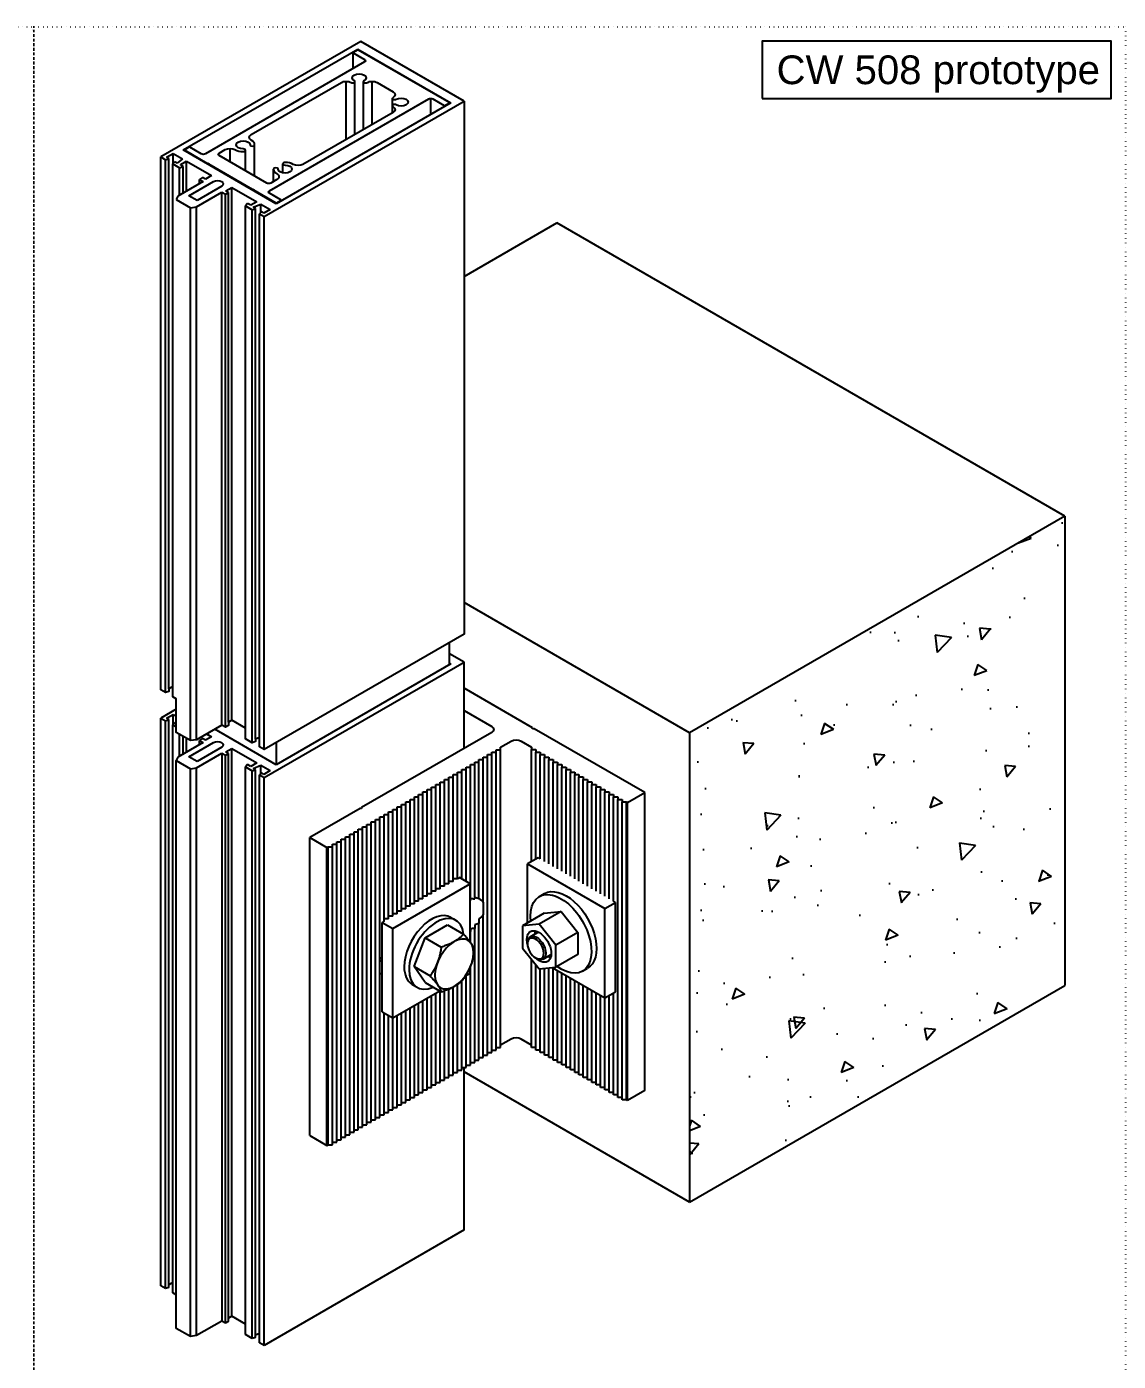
# Model space of a CAD drawing. Header units: millimetres. Extents: x -17234 to -8874, y -2869 to 1211.
# Drawn here: x -14956.8 to -14576.8, y -783.7 to -319.2 of the extents above; entities that cross this region are included whole.
import ezdxf
from ezdxf.enums import TextEntityAlignment as Align

# ---------------------------------------------------------------- set-up
doc = ezdxf.new("R2010")
doc.units = ezdxf.units.MM
doc.linetypes.add('ACAD_ISO07W100', pattern=[3, 0, -3])
doc.layers.get('Defpoints').update_dxf_attribs({"linetype": 'ACAD_ISO07W100', "true_color": 0x105689})
doc.layers.add('Profile View', color=9, linetype='Continuous')
doc.layers.add('Text', color=2, linetype='Continuous')
doc.styles.get("Standard").update_dxf_attribs({"font": 'arial.ttf'})

msp = doc.modelspace()

# ---------------------------------------------------------------- hatches: boundary and pattern name
at = {"layer": 'Profile View', "ltscale": 0.5}
h = msp.add_hatch(dxfattribs=at)
h.set_pattern_fill('AR-CONC', color=256, scale=0.25, angle=180)
h.set_pattern_definition([(230, (1140.66, 18.747), (-45.54617, 3.98477), [4.7625, -52.3875]), (175, (1140.66, 18.747), (8.81086, -47.76421), [3.81, -41.91015]), (280.45144, (1136.864, 19.08), (-36.73531, -43.77944), [4.0475, -44.52256]), (226.1842, (1140.66, 6.05), (-67.76976, 10.51058), [7.14375, -78.58125]), (276.63556, (1135.01, 6.923), (-59.35103, -61.85653), [6.07126, -66.7839]), (171.18415, (1140.66, 6.05), (-59.35103, -61.85653), [5.715, -62.86493]), (201, (1134.31, 9.222), (-37.9036, 25.5663), [4.7625, -52.3875]), (146, (1134.31, 9.222), (-15.45051, -46.04699), [3.81, -41.91]), (251.45144, (1131.15, 11.353), (-53.3541, -20.48069), [4.0475, -44.52248]), (217.5, (1140.66, 18.747), (-0.77215, -21.13876), [0, -41.402, 0, -42.545, 0, -42.06875]), (187.5, (1140.66, 18.747), (-16.704916, -25.045144), [0, -24.257, 0, -40.4495, 0, -16.03375]), (147.5, (1154.82, 18.747), (-33.897649, 1.432186), [0, -15.875, 0, -49.53, 0, -65.7225]), (137.5, (1161.17, 18.747), (-37.032295, -6.35662), [0, -20.6375, 0, -32.893, 0, -46.6725])])
h.paths.add_polyline_path([(-14595.487, -489.563), (-14726.104, -564.974), (-14726.104, -728.273), (-14595.487, -652.862)])

# ---------------------------------------------------------------- linework, layer by layer
at = {"layer": 'Defpoints', "color": 1, "ltscale": 0.5}
for points in [[(-15334.331, -319.239), (-14954.331, -319.239), (-14954.331, -829.239), (-15334.331, -829.239), (-15334.331, -319.239)], [(-14954.331, -319.239), (-14574.331, -319.239), (-14574.331, -829.239), (-14954.331, -829.239), (-14954.331, -319.239)]]:
    msp.add_lwpolyline(points, dxfattribs=at)
at = {"layer": 'Profile View', "ltscale": 0.5, "extrusion": (1.04234e-16, 0.816497, 0.57735)}
for p, q in [((-14840.514, -324.404), (-14910.111, -364.586)), ((-14804.593, -345.143), (-14840.514, -324.404)), ((-14902.333, -362.137), (-14841.574, -327.058)), ((-14841.574, -327.058), (-14809.189, -345.756)), ((-14874.19, -385.325), (-14804.593, -345.143)), ((-14809.189, -345.756), (-14869.947, -380.834)), ((-14869.947, -380.834), (-14902.333, -362.137)), ((-14910.111, -364.586), (-14908.5, -365.516)), ((-14908.5, -365.516), (-14907.335, -365.127)), ((-14908.5, -550.972), (-14908.5, -365.516)), ((-14908.131, -364.668), (-14905.868, -363.361)), ((-14907.335, -365.127), (-14908.131, -364.668)), ((-14907.335, -549.664), (-14907.335, -365.127)), ((-14905.321, -366.29), (-14905.994, -366.963)), ((-14905.868, -366.838), (-14905.868, -363.361)), ((-14905.868, -363.361), (-14902.627, -365.233)), ((-14904.491, -366.769), (-14905.321, -366.29)), ((-14902.627, -365.233), (-14904.491, -366.769)), ((-14903.146, -367.179), (-14901.201, -366.056)), ((-14901.201, -376.44), (-14901.201, -366.056)), ((-14901.201, -366.056), (-14892.504, -371.077)), ((-14905.994, -548.89), (-14905.994, -366.963)), ((-14905.994, -366.963), (-14903.657, -368.312)), ((-14903.657, -368.312), (-14902.312, -367.864)), ((-14903.657, -377.857), (-14903.657, -368.312)), ((-14902.312, -367.864), (-14903.146, -367.383)), ((-14902.312, -377.081), (-14902.312, -367.864)), ((-14892.504, -371.077), (-14894.625, -372.302)), ((-14895.391, -373.085), (-14904.184, -378.161)), ((-14900.344, -378.053), (-14891.789, -373.111)), ((-14888.952, -374.745), (-14897.516, -379.686)), ((-14895.58, -371.751), (-14896.64, -372.363)), ((-14896.64, -373.806), (-14896.64, -372.363)), ((-14896.64, -372.363), (-14895.391, -373.085)), ((-14894.625, -372.302), (-14895.58, -371.751)), ((-14887.554, -376.385), (-14885.433, -375.16)), ((-14885.433, -560.616), (-14885.433, -375.16)), ((-14885.433, -375.16), (-14876.735, -380.181)), ((-14904.184, -378.161), (-14904.756, -379.395)), ((-14904.756, -379.395), (-14899.839, -382.234)), ((-14897.516, -379.686), (-14900.344, -378.053)), ((-14897.703, -381.903), (-14888.91, -376.827)), ((-14888.91, -376.827), (-14887.66, -377.548)), ((-14888.91, -562.283), (-14888.91, -376.827)), ((-14887.66, -377.548), (-14886.599, -376.936)), ((-14887.66, -563.004), (-14887.66, -377.548)), ((-14886.599, -376.936), (-14887.554, -376.385)), ((-14886.599, -561.29), (-14886.599, -376.936)), ((-14879.938, -380.782), (-14880.715, -381.558)), ((-14878.857, -381.406), (-14879.938, -380.782)), ((-14876.735, -380.181), (-14878.857, -381.406)), ((-14899.839, -382.234), (-14897.703, -381.903)), ((-14899.839, -567.69), (-14899.839, -382.234)), ((-14897.703, -567.359), (-14897.703, -381.903)), ((-14880.715, -563.34), (-14880.715, -381.558)), ((-14880.715, -381.558), (-14878.307, -382.948)), ((-14878.307, -382.948), (-14877.141, -382.56)), ((-14878.307, -568.404), (-14878.307, -382.948)), ((-14877.971, -382.08), (-14875.31, -381.004)), ((-14877.141, -382.56), (-14877.971, -382.08)), ((-14877.141, -567.201), (-14877.141, -382.56)), ((-14875.127, -383.723), (-14875.8, -384.395)), ((-14875.8, -566.659), (-14875.8, -384.395)), ((-14875.8, -384.395), (-14874.19, -385.325)), ((-14875.31, -383.905), (-14875.31, -381.004)), ((-14875.31, -381.004), (-14872.068, -382.876)), ((-14874.331, -384.182), (-14875.127, -383.723)), ((-14872.068, -382.876), (-14874.331, -384.182)), ((-14874.19, -570.781), (-14874.19, -385.325)), ((-14804.593, -406.165), (-14772.264, -387.5)), ((-14595.487, -489.563), (-14772.264, -387.5)), ((-14595.487, -489.563), (-14726.104, -564.974)), ((-14726.104, -564.974), (-14804.593, -519.658)), ((-14809.646, -537.48), (-14809.646, -533.517)), ((-14809.646, -541.274), (-14809.646, -537.48)), ((-14804.593, -540.397), (-14809.646, -537.48)), ((-14874.19, -580.579), (-14804.593, -540.397)), ((-14809.189, -541.01), (-14869.947, -576.089)), ((-14809.646, -540.746), (-14809.189, -541.01)), ((-14804.593, -570.404), (-14804.593, -540.397)), ((-14780.72, -563.243), (-14804.593, -549.461)), ((-14904.756, -556.749), (-14910.111, -559.84)), ((-14804.593, -557.238), (-14794.958, -562.8)), ((-14910.111, -757.434), (-14910.111, -559.84)), ((-14910.111, -559.84), (-14908.5, -560.77)), ((-14908.5, -560.77), (-14907.335, -560.382)), ((-14908.5, -758.364), (-14908.5, -560.77)), ((-14908.131, -559.922), (-14905.868, -558.616)), ((-14907.335, -560.382), (-14908.131, -559.922)), ((-14907.335, -757.975), (-14907.335, -560.382)), ((-14905.321, -561.544), (-14905.994, -562.217)), ((-14905.868, -562.092), (-14905.868, -558.616)), ((-14905.868, -558.616), (-14904.756, -559.258)), ((-14904.756, -561.871), (-14905.321, -561.544)), ((-14905.994, -759.811), (-14905.994, -562.217)), ((-14905.994, -562.217), (-14904.756, -562.932)), ((-14903.657, -573.111), (-14903.657, -565.485)), ((-14902.312, -572.335), (-14902.312, -566.262)), ((-14892.504, -566.331), (-14894.625, -567.556)), ((-14894.213, -565.345), (-14892.504, -566.331)), ((-14869.947, -576.089), (-14891.385, -563.712)), ((-14794.958, -564.841), (-14840.301, -591.02)), ((-14780.72, -563.532), (-14780.72, -563.243)), ((-14780.22, -563.532), (-14780.72, -563.532)), ((-14741.66, -585.795), (-14780.22, -563.532)), ((-14726.104, -564.974), (-14726.104, -728.273)), ((-14895.391, -568.339), (-14904.184, -573.415)), ((-14901.201, -571.694), (-14901.201, -566.903)), ((-14900.344, -573.307), (-14891.789, -568.365)), ((-14888.952, -569.999), (-14897.516, -574.94)), ((-14895.58, -567.005), (-14896.64, -567.617)), ((-14896.64, -569.06), (-14896.64, -567.617)), ((-14896.64, -567.617), (-14895.391, -568.339)), ((-14894.625, -567.556), (-14895.58, -567.005)), ((-14887.554, -571.639), (-14885.433, -570.414)), ((-14885.433, -768.008), (-14885.433, -570.414)), ((-14885.433, -570.414), (-14876.735, -575.435)), ((-14869.947, -568.332), (-14869.947, -576.089)), ((-14793.385, -571.71), (-14793.385, -570.844)), ((-14793.385, -570.844), (-14791.885, -570.844)), ((-14791.885, -569.978), (-14788.223, -567.864)), ((-14791.885, -570.844), (-14791.885, -569.978)), ((-14791.885, -674.539), (-14791.885, -570.844)), ((-14784.688, -567.864), (-14781.073, -569.951)), ((-14781.073, -569.951), (-14781.073, -570.817)), ((-14781.073, -570.817), (-14779.573, -570.817)), ((-14781.073, -609.742), (-14781.073, -570.817)), ((-14779.573, -570.817), (-14779.573, -571.683)), ((-14904.184, -573.415), (-14904.756, -574.649)), ((-14904.756, -772.243), (-14904.756, -574.649)), ((-14904.756, -574.649), (-14899.839, -577.488)), ((-14897.516, -574.94), (-14900.344, -573.307)), ((-14897.703, -577.157), (-14888.91, -572.081)), ((-14888.91, -572.081), (-14887.66, -572.802)), ((-14888.91, -572.081), (-14888.91, -769.675)), ((-14887.66, -572.802), (-14886.599, -572.19)), ((-14887.66, -770.396), (-14887.66, -572.802)), ((-14886.599, -572.19), (-14887.554, -571.639)), ((-14886.599, -769.784), (-14886.599, -572.19)), ((-14876.735, -575.435), (-14878.857, -576.66)), ((-14800.885, -576.04), (-14800.885, -575.174)), ((-14800.885, -575.174), (-14799.385, -575.174)), ((-14799.385, -575.174), (-14799.385, -574.308)), ((-14799.385, -574.308), (-14797.885, -574.308)), ((-14799.385, -622.71), (-14799.385, -575.174)), ((-14797.885, -574.308), (-14797.885, -573.442)), ((-14797.885, -573.442), (-14796.385, -573.442)), ((-14797.885, -623.949), (-14797.885, -574.308)), ((-14796.385, -573.442), (-14796.385, -572.576)), ((-14796.385, -572.576), (-14794.885, -572.576)), ((-14796.385, -677.137), (-14796.385, -573.442)), ((-14794.885, -572.576), (-14794.885, -571.71)), ((-14794.885, -571.71), (-14793.385, -571.71)), ((-14794.885, -676.271), (-14794.885, -572.576)), ((-14793.385, -675.405), (-14793.385, -571.71)), ((-14779.573, -571.683), (-14778.073, -571.683)), ((-14779.573, -608.876), (-14779.573, -571.683)), ((-14778.073, -571.683), (-14778.073, -572.549)), ((-14778.073, -572.549), (-14776.573, -572.549)), ((-14778.073, -608.842), (-14778.073, -572.549)), ((-14776.573, -572.549), (-14776.573, -573.415)), ((-14776.573, -573.415), (-14775.073, -573.415)), ((-14776.573, -609.708), (-14776.573, -573.415)), ((-14775.073, -573.415), (-14775.073, -574.281)), ((-14775.073, -574.281), (-14773.573, -574.281)), ((-14775.073, -610.574), (-14775.073, -574.281)), ((-14773.573, -574.281), (-14773.573, -575.147)), ((-14773.573, -575.147), (-14772.073, -575.147)), ((-14773.573, -611.44), (-14773.573, -575.147)), ((-14772.073, -575.147), (-14772.073, -576.013)), ((-14899.839, -577.488), (-14897.703, -577.157)), ((-14899.839, -775.082), (-14899.839, -577.488)), ((-14897.703, -774.751), (-14897.703, -577.157)), ((-14879.938, -576.036), (-14880.715, -576.812)), ((-14880.715, -774.406), (-14880.715, -576.812)), ((-14880.715, -576.812), (-14878.307, -578.202)), ((-14878.857, -576.66), (-14879.938, -576.036)), ((-14878.307, -578.202), (-14877.141, -577.814)), ((-14878.307, -775.796), (-14878.307, -578.202)), ((-14877.971, -577.335), (-14875.31, -576.259)), ((-14877.141, -577.814), (-14877.971, -577.335)), ((-14877.141, -775.408), (-14877.141, -577.814)), ((-14875.127, -578.977), (-14875.8, -579.65)), ((-14875.8, -777.243), (-14875.8, -579.65)), ((-14875.8, -579.65), (-14874.19, -580.579)), ((-14875.31, -579.159), (-14875.31, -576.259)), ((-14875.31, -576.259), (-14872.068, -578.13)), ((-14874.331, -579.436), (-14875.127, -578.977)), ((-14872.068, -578.13), (-14874.331, -579.436)), ((-14809.885, -581.236), (-14809.885, -580.37)), ((-14809.885, -580.37), (-14808.385, -580.37)), ((-14808.385, -580.37), (-14808.385, -579.504)), ((-14808.385, -579.504), (-14806.885, -579.504)), ((-14808.385, -616.663), (-14808.385, -580.37)), ((-14806.885, -579.504), (-14806.885, -578.638)), ((-14806.885, -578.638), (-14805.385, -578.638)), ((-14806.885, -615.797), (-14806.885, -579.504)), ((-14805.385, -578.638), (-14805.385, -577.772)), ((-14805.385, -577.772), (-14803.885, -577.772)), ((-14805.385, -615.832), (-14805.385, -578.638)), ((-14803.885, -577.772), (-14803.885, -576.906)), ((-14803.885, -576.906), (-14802.385, -576.906)), ((-14803.885, -616.698), (-14803.885, -577.772)), ((-14802.385, -576.906), (-14802.385, -576.04)), ((-14802.385, -576.04), (-14800.885, -576.04)), ((-14802.385, -623.446), (-14802.385, -576.906)), ((-14800.885, -622.758), (-14800.885, -576.04)), ((-14772.073, -576.013), (-14770.573, -576.013)), ((-14772.073, -612.306), (-14772.073, -576.013)), ((-14770.573, -576.013), (-14770.573, -576.879)), ((-14770.573, -576.879), (-14769.073, -576.879)), ((-14770.573, -613.172), (-14770.573, -576.879)), ((-14769.073, -576.879), (-14769.073, -577.745)), ((-14769.073, -577.745), (-14767.573, -577.745)), ((-14769.073, -614.038), (-14769.073, -577.745)), ((-14767.573, -577.745), (-14767.573, -578.611)), ((-14767.573, -578.611), (-14766.073, -578.611)), ((-14767.573, -614.904), (-14767.573, -578.611)), ((-14766.073, -578.611), (-14766.073, -579.477)), ((-14766.073, -579.477), (-14764.573, -579.477)), ((-14766.073, -615.77), (-14766.073, -579.477)), ((-14764.573, -579.477), (-14764.573, -580.343)), ((-14764.573, -580.343), (-14763.073, -580.343)), ((-14764.573, -616.636), (-14764.573, -580.343)), ((-14763.073, -580.343), (-14763.073, -581.209)), ((-14874.19, -778.173), (-14874.19, -580.579)), ((-14817.385, -585.566), (-14817.385, -584.7)), ((-14817.385, -584.7), (-14815.885, -584.7)), ((-14815.885, -584.7), (-14815.885, -583.834)), ((-14815.885, -583.834), (-14814.385, -583.834)), ((-14815.885, -620.994), (-14815.885, -584.7)), ((-14814.385, -583.834), (-14814.385, -582.968)), ((-14814.385, -582.968), (-14812.885, -582.968)), ((-14814.385, -620.128), (-14814.385, -583.834)), ((-14812.885, -582.968), (-14812.885, -582.102)), ((-14812.885, -582.102), (-14811.385, -582.102)), ((-14812.885, -619.261), (-14812.885, -582.968)), ((-14811.385, -582.102), (-14811.385, -581.236)), ((-14811.385, -581.236), (-14809.885, -581.236)), ((-14811.385, -618.395), (-14811.385, -582.102)), ((-14809.885, -617.529), (-14809.885, -581.236)), ((-14763.073, -581.209), (-14761.573, -581.209)), ((-14763.073, -617.502), (-14763.073, -581.209)), ((-14761.573, -581.209), (-14761.573, -582.075)), ((-14761.573, -582.075), (-14760.073, -582.075)), ((-14761.573, -618.368), (-14761.573, -582.075)), ((-14760.073, -582.075), (-14760.073, -582.941)), ((-14760.073, -582.941), (-14758.573, -582.941)), ((-14760.073, -619.234), (-14760.073, -582.941)), ((-14758.573, -582.941), (-14758.573, -583.807)), ((-14758.573, -583.807), (-14757.073, -583.807)), ((-14758.573, -620.1), (-14758.573, -583.807)), ((-14757.073, -583.807), (-14757.073, -584.673)), ((-14757.073, -584.673), (-14755.573, -584.673)), ((-14757.073, -620.966), (-14757.073, -584.673)), ((-14755.573, -584.673), (-14755.573, -585.539)), ((-14824.885, -589.896), (-14824.885, -589.03)), ((-14824.885, -589.03), (-14823.385, -589.03)), ((-14823.385, -589.03), (-14823.385, -588.164)), ((-14823.385, -588.164), (-14821.885, -588.164)), ((-14823.385, -625.324), (-14823.385, -589.03)), ((-14821.885, -588.164), (-14821.885, -587.298)), ((-14821.885, -587.298), (-14820.385, -587.298)), ((-14821.885, -624.458), (-14821.885, -588.164)), ((-14820.385, -587.298), (-14820.385, -586.432)), ((-14820.385, -586.432), (-14818.885, -586.432)), ((-14820.385, -623.592), (-14820.385, -587.298)), ((-14818.885, -586.432), (-14818.885, -585.566)), ((-14818.885, -585.566), (-14817.385, -585.566)), ((-14818.885, -622.726), (-14818.885, -586.432)), ((-14817.385, -621.86), (-14817.385, -585.566)), ((-14755.573, -585.539), (-14754.073, -585.539)), ((-14755.573, -621.833), (-14755.573, -585.539)), ((-14754.073, -585.539), (-14754.073, -586.405)), ((-14754.073, -586.405), (-14752.573, -586.405)), ((-14754.073, -622.699), (-14754.073, -586.405)), ((-14752.573, -586.405), (-14752.573, -587.271)), ((-14752.573, -587.271), (-14751.073, -587.271)), ((-14752.573, -623.565), (-14752.573, -587.271)), ((-14751.073, -587.271), (-14751.073, -588.137)), ((-14751.073, -588.137), (-14749.573, -588.137)), ((-14751.073, -691.832), (-14751.073, -588.137)), ((-14749.573, -588.137), (-14749.573, -589.003)), ((-14749.573, -589.003), (-14748.073, -589.003)), ((-14749.573, -692.698), (-14749.573, -589.003)), ((-14748.073, -589.003), (-14747.645, -589.25)), ((-14748.073, -692.698), (-14748.073, -589.003)), ((-14747.645, -589.25), (-14741.66, -585.795)), ((-14747.645, -692.945), (-14747.645, -589.25)), ((-14741.66, -689.49), (-14741.66, -585.795)), ((-14840.801, -591.308), (-14858.298, -601.41)), ((-14840.301, -591.308), (-14840.801, -591.308)), ((-14840.301, -591.02), (-14840.301, -591.308)), ((-14833.885, -595.093), (-14833.885, -594.227)), ((-14833.885, -594.227), (-14832.385, -594.227)), ((-14832.385, -594.227), (-14832.385, -593.36)), ((-14832.385, -593.36), (-14830.885, -593.36)), ((-14832.385, -630.52), (-14832.385, -594.227)), ((-14830.885, -593.36), (-14830.885, -592.494)), ((-14830.885, -592.494), (-14829.385, -592.494)), ((-14830.885, -629.654), (-14830.885, -593.36)), ((-14829.385, -592.494), (-14829.385, -591.628)), ((-14829.385, -591.628), (-14827.885, -591.628)), ((-14829.385, -628.788), (-14829.385, -592.494)), ((-14827.885, -591.628), (-14827.885, -590.762)), ((-14827.885, -590.762), (-14826.385, -590.762)), ((-14827.885, -627.922), (-14827.885, -591.628)), ((-14826.385, -590.762), (-14826.385, -589.896)), ((-14826.385, -589.896), (-14824.885, -589.896)), ((-14826.385, -627.056), (-14826.385, -590.762)), ((-14824.885, -626.19), (-14824.885, -589.896)), ((-14841.385, -599.423), (-14841.385, -598.557)), ((-14841.385, -598.557), (-14839.885, -598.557)), ((-14839.885, -598.557), (-14839.885, -597.691)), ((-14839.885, -597.691), (-14838.385, -597.691)), ((-14839.885, -702.252), (-14839.885, -598.557)), ((-14838.385, -597.691), (-14838.385, -596.825)), ((-14838.385, -596.825), (-14836.885, -596.825)), ((-14838.385, -701.386), (-14838.385, -597.691)), ((-14836.885, -596.825), (-14836.885, -595.959)), ((-14836.885, -595.959), (-14835.385, -595.959)), ((-14836.885, -700.52), (-14836.885, -596.825)), ((-14835.385, -595.959), (-14835.385, -595.093)), ((-14835.385, -595.093), (-14833.885, -595.093)), ((-14835.385, -699.654), (-14835.385, -595.959)), ((-14833.885, -698.788), (-14833.885, -595.093)), ((-14858.298, -601.41), (-14852.312, -604.866)), ((-14858.298, -705.105), (-14858.298, -601.41)), ((-14850.385, -604.619), (-14850.385, -603.753)), ((-14850.385, -603.753), (-14848.885, -603.753)), ((-14848.885, -603.753), (-14848.885, -602.887)), ((-14848.885, -602.887), (-14847.385, -602.887)), ((-14848.885, -707.448), (-14848.885, -603.753)), ((-14847.385, -602.887), (-14847.385, -602.021)), ((-14847.385, -602.021), (-14845.885, -602.021)), ((-14847.385, -706.582), (-14847.385, -602.887)), ((-14845.885, -602.021), (-14845.885, -601.155)), ((-14845.885, -601.155), (-14844.385, -601.155)), ((-14845.885, -705.716), (-14845.885, -602.021)), ((-14844.385, -601.155), (-14844.385, -600.289)), ((-14844.385, -600.289), (-14842.885, -600.289)), ((-14844.385, -704.85), (-14844.385, -601.155)), ((-14842.885, -600.289), (-14842.885, -599.423)), ((-14842.885, -599.423), (-14841.385, -599.423)), ((-14842.885, -703.984), (-14842.885, -600.289)), ((-14841.385, -703.118), (-14841.385, -599.423)), ((-14852.312, -604.866), (-14851.885, -604.619)), ((-14852.312, -708.561), (-14852.312, -604.866)), ((-14851.885, -604.619), (-14850.385, -604.619)), ((-14851.885, -708.314), (-14851.885, -604.619)), ((-14850.385, -708.314), (-14850.385, -604.619)), ((-14778.793, -608.426), (-14782.534, -610.586)), ((-14778.073, -608.842), (-14778.793, -608.426)), ((-14782.534, -610.586), (-14755.593, -626.14)), ((-14782.534, -631.098), (-14782.534, -610.586)), ((-14829.365, -633.095), (-14802.424, -617.541)), ((-14809.885, -617.529), (-14811.385, -617.529)), ((-14808.385, -616.663), (-14809.885, -616.663)), ((-14806.885, -615.797), (-14808.385, -615.797)), ((-14806.164, -615.381), (-14806.885, -615.797)), ((-14802.424, -617.541), (-14806.164, -615.381)), ((-14802.424, -637.825), (-14802.424, -617.541)), ((-14817.385, -621.86), (-14818.885, -621.86)), ((-14815.885, -620.994), (-14817.385, -620.994)), ((-14814.385, -620.128), (-14815.885, -620.128)), ((-14812.885, -619.261), (-14814.385, -619.261)), ((-14811.385, -618.395), (-14812.885, -618.395)), ((-14778.331, -621.947), (-14776.563, -620.927)), ((-14824.885, -626.19), (-14826.385, -626.19)), ((-14823.385, -625.324), (-14824.885, -625.324)), ((-14821.885, -624.458), (-14823.385, -624.458)), ((-14820.385, -623.592), (-14821.885, -623.592)), ((-14818.885, -622.726), (-14820.385, -622.726)), ((-14802.424, -623.446), (-14802.385, -623.446)), ((-14797.885, -623.949), (-14797.885, -628.362)), ((-14755.593, -626.14), (-14751.853, -623.98)), ((-14755.593, -657.248), (-14755.593, -626.14)), ((-14751.853, -623.98), (-14752.573, -623.565)), ((-14751.853, -655.089), (-14751.853, -623.98)), ((-14832.385, -630.52), (-14833.105, -630.936)), ((-14833.105, -630.936), (-14829.365, -633.095)), ((-14833.105, -662.044), (-14833.105, -630.936)), ((-14830.885, -629.654), (-14832.385, -629.654)), ((-14829.385, -628.788), (-14830.885, -628.788)), ((-14827.885, -627.922), (-14829.385, -627.922)), ((-14826.385, -627.056), (-14827.885, -627.056)), ((-14809.151, -629.192), (-14807.445, -630.177)), ((-14799.385, -629.688), (-14799.385, -631.333)), ((-14799.385, -678.869), (-14799.385, -631.333)), ((-14797.885, -678.003), (-14797.885, -628.362)), ((-14776.649, -627.7), (-14784.285, -632.11)), ((-14778.468, -631.59), (-14784.285, -632.11)), ((-14770.831, -627.181), (-14778.468, -631.59)), ((-14772.65, -638.827), (-14778.468, -631.59)), ((-14776.649, -627.7), (-14770.831, -627.181)), ((-14770.831, -627.181), (-14765.013, -634.418)), ((-14829.365, -664.204), (-14829.365, -633.095)), ((-14818.078, -636.324), (-14810.299, -631.833)), ((-14810.299, -631.833), (-14804.728, -635.049)), ((-14802.385, -634.061), (-14802.424, -634.061)), ((-14802.385, -633.171), (-14802.385, -633.691)), ((-14802.385, -633.691), (-14802.385, -634.061)), ((-14802.385, -637.879), (-14802.385, -634.061)), ((-14800.885, -631.838), (-14800.885, -633.017)), ((-14800.885, -640.465), (-14800.885, -633.017)), ((-14784.285, -632.11), (-14784.285, -639.866)), ((-14781.566, -635.939), (-14779.014, -634.466)), ((-14765.013, -634.418), (-14772.65, -638.827)), ((-14765.013, -634.418), (-14765.013, -642.175)), ((-14821.967, -646.349), (-14818.078, -636.324)), ((-14818.078, -636.324), (-14812.507, -639.54)), ((-14800.885, -679.735), (-14800.885, -640.895)), ((-14784.285, -639.866), (-14778.468, -647.103)), ((-14782.498, -638.408), (-14782.498, -637.999)), ((-14772.65, -646.584), (-14772.65, -638.827)), ((-14833.885, -644.47), (-14833.105, -644.02)), ((-14781.073, -674.512), (-14781.073, -643.862)), ((-14779.67, -643.307), (-14779.316, -643.511)), ((-14777.066, -643.734), (-14774.514, -642.26)), ((-14765.013, -642.175), (-14772.65, -646.584)), ((-14818.078, -651.882), (-14821.967, -646.349)), ((-14821.967, -646.349), (-14816.396, -649.565)), ((-14804.041, -649.583), (-14802.424, -648.649)), ((-14803.885, -681.467), (-14803.885, -649.493)), ((-14802.424, -648.649), (-14802.424, -646.54)), ((-14802.385, -680.601), (-14802.385, -646.446)), ((-14779.573, -675.378), (-14779.573, -645.728)), ((-14778.468, -647.103), (-14772.65, -646.584)), ((-14778.073, -676.244), (-14778.073, -647.068)), ((-14776.573, -677.11), (-14776.573, -646.934)), ((-14775.073, -677.976), (-14775.073, -646.8)), ((-14773.875, -646.693), (-14755.593, -657.248)), ((-14773.573, -678.842), (-14773.573, -646.867)), ((-14772.073, -679.708), (-14772.073, -647.733)), ((-14770.573, -680.574), (-14770.573, -648.599)), ((-14769.073, -681.44), (-14769.073, -649.465)), ((-14763.331, -647.928), (-14761.563, -646.907)), ((-14829.365, -664.204), (-14813.051, -654.785)), ((-14822.638, -652.553), (-14820.932, -653.538)), ((-14818.078, -651.882), (-14812.507, -655.099)), ((-14811.385, -685.797), (-14811.385, -654.72)), ((-14809.885, -684.931), (-14809.885, -654.132)), ((-14808.385, -684.065), (-14808.385, -653.407)), ((-14806.885, -683.199), (-14806.885, -652.478)), ((-14805.385, -682.333), (-14805.385, -651.257)), ((-14767.573, -682.306), (-14767.573, -650.332)), ((-14766.073, -683.172), (-14766.073, -651.198)), ((-14764.573, -684.038), (-14764.573, -652.064)), ((-14763.073, -684.904), (-14763.073, -652.93)), ((-14761.573, -685.77), (-14761.573, -653.796)), ((-14760.073, -686.636), (-14760.073, -654.662)), ((-14726.104, -728.273), (-14595.487, -652.862)), ((-14820.385, -690.993), (-14820.385, -659.019)), ((-14818.885, -690.127), (-14818.885, -658.153)), ((-14817.385, -689.261), (-14817.385, -657.287)), ((-14815.885, -688.395), (-14815.885, -656.421)), ((-14814.385, -687.529), (-14814.385, -655.555)), ((-14812.885, -686.663), (-14812.885, -654.88)), ((-14758.573, -687.502), (-14758.573, -655.528)), ((-14757.073, -688.368), (-14757.073, -656.394)), ((-14755.593, -657.248), (-14751.853, -655.089)), ((-14755.573, -689.234), (-14755.573, -657.237)), ((-14754.073, -690.1), (-14754.073, -656.371)), ((-14752.573, -690.966), (-14752.573, -655.505)), ((-14833.105, -662.044), (-14829.365, -664.204)), ((-14832.385, -697.922), (-14832.385, -662.46)), ((-14830.885, -697.056), (-14830.885, -663.326)), ((-14827.885, -695.324), (-14827.885, -663.349)), ((-14826.385, -694.457), (-14826.385, -662.483)), ((-14824.885, -693.591), (-14824.885, -661.617)), ((-14823.385, -692.725), (-14823.385, -660.751)), ((-14821.885, -691.859), (-14821.885, -659.885)), ((-14829.385, -696.19), (-14829.385, -664.192)), ((-14788.223, -671.559), (-14791.885, -673.673)), ((-14781.073, -673.646), (-14784.688, -671.559)), ((-14799.385, -678.003), (-14797.885, -678.003)), ((-14797.885, -677.137), (-14796.385, -677.137)), ((-14796.385, -676.271), (-14794.885, -676.271)), ((-14794.885, -675.405), (-14793.385, -675.405)), ((-14793.385, -674.539), (-14791.885, -674.539)), ((-14779.573, -674.512), (-14781.073, -674.512)), ((-14778.073, -675.378), (-14779.573, -675.378)), ((-14776.573, -676.244), (-14778.073, -676.244)), ((-14775.073, -677.11), (-14776.573, -677.11)), ((-14773.573, -677.976), (-14775.073, -677.976)), ((-14806.885, -682.333), (-14805.385, -682.333)), ((-14805.385, -681.467), (-14803.885, -681.467)), ((-14804.593, -737.991), (-14804.593, -681.467)), ((-14803.885, -680.601), (-14802.385, -680.601)), ((-14802.385, -679.735), (-14800.885, -679.735)), ((-14800.885, -678.869), (-14799.385, -678.869)), ((-14772.073, -678.842), (-14773.573, -678.842)), ((-14770.573, -679.708), (-14772.073, -679.708)), ((-14769.073, -680.574), (-14770.573, -680.574)), ((-14767.573, -681.44), (-14769.073, -681.44)), ((-14766.073, -682.306), (-14767.573, -682.306)), ((-14814.385, -686.663), (-14812.885, -686.663)), ((-14812.885, -685.797), (-14811.385, -685.797)), ((-14811.385, -684.931), (-14809.885, -684.931)), ((-14809.885, -684.065), (-14808.385, -684.065)), ((-14808.385, -683.199), (-14806.885, -683.199)), ((-14726.104, -728.273), (-14804.593, -682.958)), ((-14764.573, -683.172), (-14766.073, -683.172)), ((-14763.073, -684.038), (-14764.573, -684.038)), ((-14761.573, -684.904), (-14763.073, -684.904)), ((-14760.073, -685.77), (-14761.573, -685.77)), ((-14758.573, -686.636), (-14760.073, -686.636)), ((-14823.385, -691.859), (-14821.885, -691.859)), ((-14821.885, -690.993), (-14820.385, -690.993)), ((-14820.385, -690.127), (-14818.885, -690.127)), ((-14818.885, -689.261), (-14817.385, -689.261)), ((-14817.385, -688.395), (-14815.885, -688.395)), ((-14815.885, -687.529), (-14814.385, -687.529)), ((-14757.073, -687.502), (-14758.573, -687.502)), ((-14755.573, -688.368), (-14757.073, -688.368)), ((-14754.073, -689.234), (-14755.573, -689.234)), ((-14752.573, -690.1), (-14754.073, -690.1)), ((-14751.073, -690.966), (-14752.573, -690.966)), ((-14749.573, -691.832), (-14751.073, -691.832)), ((-14741.66, -689.49), (-14747.645, -692.945)), ((-14830.885, -696.19), (-14829.385, -696.19)), ((-14829.385, -695.324), (-14827.885, -695.324)), ((-14827.885, -694.457), (-14826.385, -694.457)), ((-14826.385, -693.591), (-14824.885, -693.591)), ((-14824.885, -692.725), (-14823.385, -692.725)), ((-14748.073, -692.698), (-14749.573, -692.698)), ((-14747.645, -692.945), (-14748.073, -692.698)), ((-14838.385, -700.52), (-14836.885, -700.52)), ((-14836.885, -699.654), (-14835.385, -699.654)), ((-14835.385, -698.788), (-14833.885, -698.788)), ((-14833.885, -697.922), (-14832.385, -697.922)), ((-14832.385, -697.056), (-14830.885, -697.056)), ((-14858.298, -705.105), (-14852.312, -708.561)), ((-14847.385, -705.716), (-14845.885, -705.716)), ((-14845.885, -704.85), (-14844.385, -704.85)), ((-14844.385, -703.984), (-14842.885, -703.984)), ((-14842.885, -703.118), (-14841.385, -703.118)), ((-14841.385, -702.252), (-14839.885, -702.252)), ((-14839.885, -701.386), (-14838.385, -701.386)), ((-14852.312, -708.561), (-14851.885, -708.314)), ((-14851.885, -708.314), (-14850.385, -708.314)), ((-14850.385, -707.448), (-14848.885, -707.448)), ((-14848.885, -706.582), (-14847.385, -706.582))]:
    msp.add_line(p, q, dxfattribs=at)
at = {"layer": 'Profile View', "ltscale": 0.5, "extrusion": (1.11095e-16, 0.816497, 0.57735)}
for p, q in [((-14843.239, -333.847), (-14843.239, -328.283)), ((-14841.751, -327.364), (-14843.165, -328.181)), ((-14843.165, -328.385), (-14839.179, -330.686)), ((-14809.719, -345.654), (-14841.398, -327.364)), ((-14839.179, -331.503), (-14894.634, -363.52)), ((-14878.659, -356.77), (-14847.3, -338.67)), ((-14845.61, -358.479), (-14845.61, -338.264)), ((-14842.563, -356.72), (-14842.563, -338.343)), ((-14839.589, -355.003), (-14839.589, -338.343)), ((-14836.545, -353.244), (-14836.545, -338.263)), ((-14834.853, -338.668), (-14829.3, -341.876)), ((-14872.342, -376.39), (-14816.888, -344.373)), ((-14829.531, -349.195), (-14829.531, -344.15)), ((-14816.174, -349.788), (-14816.174, -344.204)), ((-14815.473, -344.373), (-14811.487, -346.674)), ((-14811.133, -346.674), (-14809.719, -345.858)), ((-14829.297, -349.059), (-14860.653, -367.165)), ((-14900.388, -361.218), (-14901.802, -362.035)), ((-14901.802, -362.239), (-14894.071, -366.703)), ((-14896.048, -363.52), (-14900.034, -361.218)), ((-14889.876, -363.246), (-14887.729, -362.006)), ((-14886.022, -366.287), (-14886.022, -361.598)), ((-14880.712, -369.353), (-14880.712, -362.224)), ((-14877.487, -371.215), (-14877.487, -360.362)), ((-14894.071, -366.703), (-14893.571, -366.703)), ((-14893.571, -366.703), (-14893.571, -366.991)), ((-14873.285, -373.641), (-14889.876, -364.062)), ((-14893.571, -366.991), (-14878.355, -375.776)), ((-14870.895, -373.078), (-14870.895, -368.809)), ((-14867.67, -370.117), (-14867.67, -366.947)), ((-14878.355, -375.776), (-14877.855, -375.776)), ((-14877.855, -375.776), (-14877.855, -376.065)), ((-14877.855, -376.065), (-14870.124, -380.528)), ((-14869.723, -372.402), (-14871.87, -373.641)), ((-14868.356, -379.508), (-14872.342, -377.206)), ((-14869.77, -380.528), (-14868.356, -379.712)), ((-14905.994, -756.282), (-14907.335, -757.056)), ((-14905.994, -759.811), (-14905.994, -756.282)), ((-14908.5, -758.364), (-14910.111, -757.434)), ((-14907.335, -757.975), (-14908.5, -758.364)), ((-14907.335, -757.975), (-14907.335, -757.056)), ((-14904.756, -760.526), (-14905.994, -759.811)), ((-14904.756, -772.243), (-14904.756, -760.526)), ((-14888.91, -769.675), (-14897.703, -774.751)), ((-14887.66, -770.396), (-14888.91, -769.675)), ((-14886.599, -769.784), (-14887.66, -770.396)), ((-14885.433, -768.008), (-14886.599, -768.681)), ((-14886.599, -769.784), (-14886.599, -768.681)), ((-14880.715, -770.732), (-14885.433, -768.008)), ((-14880.715, -774.406), (-14880.715, -770.732)), ((-14899.839, -775.082), (-14904.756, -772.243)), ((-14897.703, -774.751), (-14899.839, -775.082)), ((-14878.307, -775.796), (-14880.715, -774.406)), ((-14877.141, -775.408), (-14878.307, -775.796)), ((-14875.8, -774.051), (-14877.141, -774.593)), ((-14877.141, -775.408), (-14877.141, -774.593)), ((-14875.8, -777.243), (-14875.8, -774.051)), ((-14874.19, -778.173), (-14875.8, -777.243))]:
    msp.add_line(p, q, dxfattribs=at)
at = {"layer": 'Profile View', "ltscale": 0.5}
for points in [[(-14804.593, -345.143), (-14804.593, -530.6), (-14874.19, -570.781), (-14875.8, -569.852), (-14875.8, -566.659), (-14877.141, -567.201), (-14877.141, -568.016), (-14878.307, -568.404), (-14880.715, -567.014), (-14880.715, -563.34), (-14885.433, -560.616), (-14886.599, -561.29), (-14886.599, -562.392), (-14887.66, -563.004), (-14888.91, -562.283), (-14897.703, -567.359), (-14899.839, -567.69), (-14904.756, -564.851), (-14904.756, -553.134), (-14905.994, -552.419), (-14905.994, -548.89), (-14907.335, -549.664), (-14907.335, -550.584), (-14908.5, -550.972), (-14910.111, -550.042), (-14910.111, -364.586)], [(-14595.487, -489.563), (-14595.487, -652.862)], [(-14804.593, -737.991), (-14874.19, -778.173)]]:
    msp.add_lwpolyline(points, dxfattribs=at)
for centre, major_axis, start_param, end_param in [((-14842.989, -328.283), (-0.25, 0), -0.7853982, 0.7853982), ((-14841.574, -327.466), (-0.25, 0), -2.3561945, -0.7853982), ((-14843.357, -338.343), (0.794, 0), -2.357634, 0.7796196), ((-14838.796, -338.343), (-0.794, 0), -0.7796196, 2.3563298), ((-14828.738, -346.783), (-0.794, 0), -2.3504156, 0.7882713), ((-14828.738, -344.15), (-0.794, 0), -0.7868395, 2.3504159), ((-14811.31, -346.572), (0.25, 0), -2.3561945, -0.7853982), ((-14809.896, -345.756), (0.25, 0), -0.7853982, 0.7853982), ((-14901.625, -362.137), (-0.25, 0), -0.7853982, 0.7853982), ((-14900.211, -361.32), (-0.25, 0), -2.3561945, -0.7853982), ((-14881.487, -360.373), (4.001, 0), -2.3561945, -1.5765749), ((-14881.506, -362.224), (0.794, 0), -1.5765749, 1.5650178), ((-14878.281, -360.362), (-0.794, 0), 0.0057786, 3.1473712), ((-14881.487, -360.373), (4, 0), 0.0057786, 0.7853982), ((-14866.876, -366.947), (-0.794, 0), -1.5765749, 1.5650178), ((-14866.894, -368.798), (-4, 0), -2.3561945, -1.5765749), ((-14870.101, -368.809), (0.794, 0), 0.0057786, 3.1473712), ((-14866.894, -368.798), (-4.001, 0), 0.0057786, 0.7853982), ((-14869.947, -380.426), (0.25, 0), -2.3561945, -0.7853982), ((-14868.533, -379.61), (0.25, 0), -0.7853982, 0.7853982), ((-14815.895, -640.872), (6.744, 11.68), 0, 2.3561945), ((-14814.188, -641.857), (6.744, 11.68), -0.6637536, 2.3561945), ((-14815.895, -640.872), (-6.744, -11.68), -0.7853982, 0), ((-14814.188, -641.857), (-6.744, -11.68), -0.7853982, 0.6634303), ((-14786.455, -672.58), (-2.5, 0), -2.3561945, -0.7853982)]:
    msp.add_ellipse(centre, major_axis=major_axis, ratio=0.5773503, start_param=start_param, end_param=end_param, dxfattribs=at)
at = {"layer": 'Profile View', "ltscale": 0.5, "extrusion": (-1.09872e-16, -1.11022e-16, -1)}
msp.add_ellipse((-14839.886, -331.095), major_axis=(1, 0), ratio=0.5773503, start_param=-0.7853982, end_param=0.7853982, dxfattribs=at)
at = {"layer": 'Profile View', "ltscale": 0.5, "extrusion": (-4.77526e-17, -2.22045e-16, -1)}
msp.add_ellipse((-14845.606, -339.644), major_axis=(2.39, 0), ratio=0.5773503, start_param=-2.358315, end_param=-0.7868306, dxfattribs=at)
at = {"layer": 'Profile View', "ltscale": 0.5, "extrusion": (-6.22294e-17, 1.11022e-16, -1)}
msp.add_ellipse((-14841.076, -337.042), major_axis=(-2.413, 0), ratio=0.5773503, start_param=-0.7796196, end_param=3.9212122, dxfattribs=at)
at = {"layer": 'Profile View', "ltscale": 0.5, "extrusion": (-2.1616e-16, 2.31916e-29, -1)}
msp.add_ellipse((-14836.545, -339.643), major_axis=(2.39, 0), ratio=0.5773503, start_param=-2.3560621, end_param=-0.7844441, dxfattribs=at)
at = {"layer": 'Profile View', "ltscale": 0.5, "extrusion": (-8.641e-17, -3.33067e-16, -1)}
msp.add_ellipse((-14830.991, -342.851), major_axis=(2.39, 0), ratio=0.5773503, start_param=-0.7851346, end_param=0.7839652, dxfattribs=at)
at = {"layer": 'Profile View', "ltscale": 0.5, "extrusion": (-1.15101e-16, -1.11022e-16, -1)}
msp.add_ellipse((-14830.987, -348.084), major_axis=(2.39, 0), ratio=0.5773503, start_param=-0.7853982, end_param=0.7850414, dxfattribs=at)
at = {"layer": 'Profile View', "ltscale": 0.5, "extrusion": (-1.57914e-16, 5.55112e-17, -1)}
msp.add_ellipse((-14826.483, -345.467), major_axis=(2.413, 0), ratio=0.5773503, start_param=-2.3504159, end_param=2.3504159, dxfattribs=at)
at = {"layer": 'Profile View', "ltscale": 0.5, "extrusion": (2.9412e-17, -2.22045e-16, -1)}
msp.add_ellipse((-14816.18, -344.781), major_axis=(1, 0), ratio=0.5773503, start_param=-2.3561945, end_param=-0.7853982, dxfattribs=at)
at = {"layer": 'Profile View', "ltscale": 0.5, "extrusion": (-1.97432e-16, -3.88578e-16, -1)}
msp.add_ellipse((-14876.952, -357.755), major_axis=(-2.413, 0), ratio=0.5773503, start_param=-0.7853982, end_param=0.7853982, dxfattribs=at)
at = {"layer": 'Profile View', "ltscale": 0.5, "extrusion": (-7.10719e-17, -5.55112e-17, -1)}
msp.add_ellipse((-14886.022, -362.991), major_axis=(2.413, 0), ratio=0.5773503, start_param=-2.3561945, end_param=-0.7853982, dxfattribs=at)
at = {"layer": 'Profile View', "ltscale": 0.5, "extrusion": (-9.03531e-17, -1.66533e-16, -1)}
for centre, major_axis in [((-14881.487, -360.373), (-2.413, 0)), ((-14866.894, -368.798), (2.413, 0))]:
    msp.add_ellipse(centre, major_axis=major_axis, ratio=0.5773503, start_param=-1.5650178, end_param=3.1358141, dxfattribs=at)
at = {"layer": 'Profile View', "ltscale": 0.5, "extrusion": (3.56986e-17, -1.11022e-16, -1)}
msp.add_ellipse((-14895.341, -363.111), major_axis=(-1, 0), ratio=0.5773503, start_param=-2.3561945, end_param=-0.7853982, dxfattribs=at)
at = {"layer": 'Profile View', "ltscale": 0.5, "extrusion": (-3.83359e-17, -1.66533e-16, -1)}
msp.add_ellipse((-14889.169, -363.654), major_axis=(-1, 0), ratio=0.5773503, start_param=-0.7853982, end_param=0.7853982, dxfattribs=at)
at = {"layer": 'Profile View', "ltscale": 0.5, "extrusion": (-7.71232e-17, 5.55112e-17, -1)}
msp.add_ellipse((-14902.969, -367.281), major_axis=(-0.25, 0), ratio=0.5773503, start_param=-0.7853976, end_param=0.7853982, dxfattribs=at)
at = {"layer": 'Profile View', "ltscale": 0.5, "extrusion": (-5.98461e-17, 5.55112e-17, -1)}
msp.add_ellipse((-14871.429, -371.416), major_axis=(2.413, 0), ratio=0.5773503, start_param=-0.7853982, end_param=0.7853982, dxfattribs=at)
at = {"layer": 'Profile View', "ltscale": 0.5, "extrusion": (-1.55607e-17, -1.11022e-16, -1)}
msp.add_ellipse((-14862.359, -366.18), major_axis=(-2.413, 0), ratio=0.5773503, start_param=-2.3561945, end_param=-0.7853982, dxfattribs=at)
at = {"layer": 'Profile View', "ltscale": 0.5, "extrusion": (-1.59527e-16, -1.11022e-16, -1)}
for centre in [(-14890.385, -373.936), (-14890.385, -569.191)]:
    msp.add_ellipse(centre, major_axis=(2.003, 0), ratio=0.5773503, start_param=-2.3472207, end_param=0.7738333, dxfattribs=at)
at = {"layer": 'Profile View', "ltscale": 0.5, "extrusion": (-2.60992e-17, -1.66533e-16, -1)}
msp.add_ellipse((-14872.577, -373.233), major_axis=(-1, 0), ratio=0.5773503, start_param=-2.3561945, end_param=-0.7853982, dxfattribs=at)
at = {"layer": 'Profile View', "ltscale": 0.5, "extrusion": (-5.32101e-17, -1.11022e-16, -1)}
msp.add_ellipse((-14871.635, -376.798), major_axis=(-1, 0), ratio=0.5773503, start_param=-0.7853982, end_param=0.7853982, dxfattribs=at)
at = {"layer": 'Profile View', "ltscale": 0.5, "extrusion": (-4.50739e-17, -5.55112e-17, -1)}
msp.add_ellipse((-14796.726, -563.821), major_axis=(2.5, 0), ratio=0.5773503, start_param=-0.7853982, end_param=0.7853982, dxfattribs=at)
at = {"layer": 'Profile View', "ltscale": 0.5, "extrusion": (-1.17069e-16, -5.55112e-17, -1)}
msp.add_ellipse((-14786.455, -568.885), major_axis=(2.5, 0), ratio=0.5773503, start_param=-2.3561945, end_param=-0.7853982, dxfattribs=at)
at = {"layer": 'Profile View', "ltscale": 0.5, "extrusion": (-1.30652e-16, -5.55112e-17, -1)}
for centre, start_param, end_param in [((-14804.745, -627.021), -1.1374006, -0.9482157), ((-14803.245, -627.888), -1.4770611, -1.3111109), ((-14806.245, -626.155), -0.7282925, -0.4287395), ((-14804.745, -627.021), 0.9482157, 1.1374006), ((-14806.245, -626.155), 0.4287395, 0.7282925), ((-14803.245, -627.888), 1.3111109, 1.4770611)]:
    msp.add_ellipse(centre, major_axis=(9.192, 0), ratio=0.5773503, start_param=start_param, end_param=end_param, dxfattribs=at)
at = {"layer": 'Profile View', "ltscale": 0.5, "extrusion": (-1.17185e-16, -9.9638e-19, -1)}
msp.add_ellipse((-14770.831, -634.938), major_axis=(-7.5, 12.99), ratio=0.5773503, start_param=-0.7853982, end_param=4.0541142, dxfattribs=at)
at = {"layer": 'Profile View', "ltscale": 0.5, "extrusion": (5.47928e-17, 3.41963e-17, -1)}
msp.add_ellipse((-14769.063, -633.917), major_axis=(-7.5, 12.99), ratio=0.5773503, start_param=0, end_param=3.1415927, dxfattribs=at)
at = {"layer": 'Profile View', "ltscale": 0.5, "extrusion": (-1.76415e-16, 1.57104e-16, -1)}
msp.add_ellipse((-14770.831, -634.938), major_axis=(-7.5, 12.99), ratio=0.5773503, start_param=-0.9125216, end_param=-0.7853982, dxfattribs=at)
at = {"layer": 'Profile View', "ltscale": 0.5, "extrusion": (-6.91109e-17, -1.37781e-16, -1)}
msp.add_ellipse((-14808.014, -645.422), major_axis=(4.763, 8.249), ratio=0.5773503, start_param=0.7853982, end_param=7.0685835, dxfattribs=at)
at = {"layer": 'Profile View', "ltscale": 0.5, "extrusion": (-5.42367e-17, -2.21048e-16, -1)}
msp.add_ellipse((-14778.468, -639.347), major_axis=(-3.005, 5.205), ratio=0.5773503, start_param=-0.7853982, end_param=4.2529723, dxfattribs=at)
at = {"layer": 'Profile View', "ltscale": 0.5, "extrusion": (-9.31479e-17, 1.28814e-17, -1)}
msp.add_ellipse((-14779.316, -639.837), major_axis=(-2.25, 3.897), ratio=0.5773503, start_param=-0.7853982, end_param=3.9269908, dxfattribs=at)
at = {"layer": 'Profile View', "ltscale": 0.5, "extrusion": (-2.3737e-16, -7.03853e-17, -1)}
msp.add_ellipse((-14779.67, -640.041), major_axis=(-2, 3.464), ratio=0.5773503, start_param=-0.7853982, end_param=5.4977871, dxfattribs=at)
at = {"layer": 'Profile View', "ltscale": 0.5, "extrusion": (1.10304e-16, -6.19519e-17, -1)}
msp.add_ellipse((-14775.703, -637.75), major_axis=(-3, 5.196), ratio=0.5773503, start_param=-0.7227342, end_param=-0.476815, dxfattribs=at)
at = {"layer": 'Profile View', "ltscale": 0.5, "extrusion": (-1.85578e-16, -1.04582e-16, -1)}
msp.add_ellipse((-14776.764, -638.363), major_axis=(-2.25, 3.897), ratio=0.5773503, start_param=0, end_param=0.1392071, dxfattribs=at)
at = {"layer": 'Profile View', "ltscale": 0.5, "extrusion": (-1.73183e-17, -7.43708e-18, -1)}
msp.add_ellipse((-14778.468, -639.347), major_axis=(-3.005, 5.205), ratio=0.5773503, start_param=-1.1113796, end_param=-0.7853982, dxfattribs=at)
at = {"layer": 'Profile View', "ltscale": 0.5, "extrusion": (-2.30672e-17, -5.55112e-17, -1)}
for start_param, end_param in [(0.4547748, 0.6205669), (-0.6205669, -0.4547748)]:
    msp.add_ellipse((-14825.627, -646.074), major_axis=(-9.192, 0), ratio=0.5773503, start_param=start_param, end_param=end_param, dxfattribs=at)
at = {"layer": 'Profile View', "ltscale": 0.5, "extrusion": (3.07558e-17, 2.03185e-17, -1)}
msp.add_ellipse((-14775.703, -637.75), major_axis=(-3, 5.196), ratio=0.5773503, start_param=-2.6647776, end_param=-2.4188584, dxfattribs=at)
at = {"layer": 'Profile View', "ltscale": 0.5, "extrusion": (-3.76368e-17, -8.32667e-17, -1)}
msp.add_ellipse((-14776.764, -638.363), major_axis=(2.25, -3.897), ratio=0.5773503, start_param=-0.1392071, end_param=0, dxfattribs=at)
at = {"layer": 'Profile View', "ltscale": 0.5}
for points in [[(-14804.728, -635.049), (-14807.494, -637.943), (-14812.507, -639.54)], [(-14800.838, -640.583), (-14801.66, -638.464), (-14804.728, -635.049)], [(-14812.507, -639.54), (-14813.329, -645.201), (-14816.396, -649.565)], [(-14804.728, -650.607), (-14801.66, -646.243), (-14800.838, -640.583)], [(-14816.396, -649.565), (-14813.329, -652.98), (-14812.507, -655.099)], [(-14812.507, -655.099), (-14807.494, -653.501), (-14804.728, -650.607)]]:
    msp.add_rational_spline(points, [1, 1.15470053838, 1], degree=2, dxfattribs=at)
at = {"layer": 'Text', "ltscale": 0.5}
msp.add_lwpolyline([(-14700.804, -344.239), (-14579.331, -344.239), (-14579.331, -324.239), (-14700.804, -324.239)], close=True, dxfattribs=at)

# ---------------------------------------------------------------- texts
at = {"layer": 'Text', "color": 1, "ltscale": 0.5}
msp.add_text('CW 508 prototype ', height=10, dxfattribs=at).set_placement((-14579.331, -329.239), align=Align.TOP_RIGHT)

doc.saveas('drawing.dxf')
